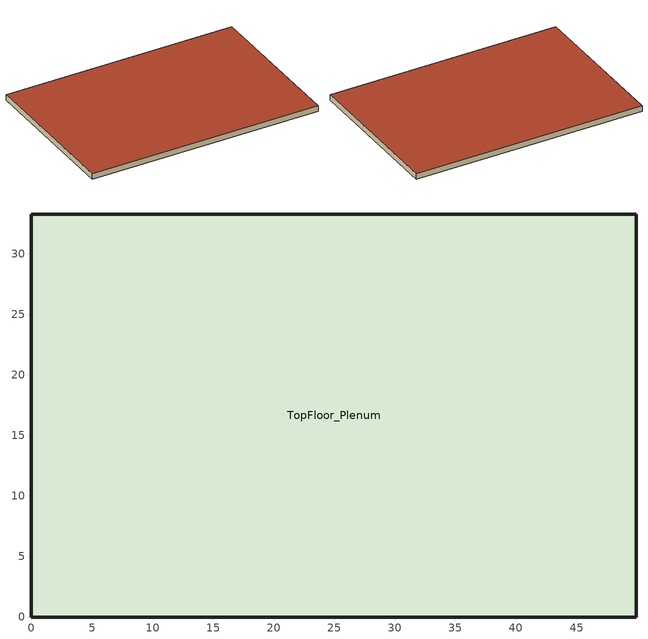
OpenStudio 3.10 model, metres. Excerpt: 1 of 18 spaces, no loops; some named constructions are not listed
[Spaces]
TopFloor_Plenum
 floor to Core_top (NACM_Drop Ceiling): 45.34,28.7 45.34,4.57 4.57,4.57 4.57,28.7 z10.67
 floor to Perimeter_top_ZN_1 (NACM_Drop Ceiling): 45.34,4.57 49.91,0 0,0 4.57,4.57 z10.67
 floor to Perimeter_top_ZN_2 (NACM_Drop Ceiling): 49.91,33.27 49.91,0 45.34,4.57 45.34,28.7 z10.67
 floor to Perimeter_top_ZN_3 (NACM_Drop Ceiling): 49.91,33.27 45.34,28.7 4.57,28.7 0,33.27 z10.67
 floor to Perimeter_top_ZN_4 (NACM_Drop Ceiling): 0,33.27 4.57,28.7 4.57,4.57 0,0 z10.67
 wall outside (Base_CZ12-NonresMetalFrameWallU055): 49.91,0 49.91,33.27 0,33.27 0,0 49.91,0 z10.67:11.89
 roof outside (Base_CZ12-FlatNonresWoodFramingAndOtherRoofU034): 49.91,0 49.91,33.27 0,33.27 0,0 z11.89
[Schedule:Day]
OfficeReceptacleSun: 1, 0, 0.05, 2, 0, 0.05, 3, 0, 0.05, 4, 0, 0.05, 5, 0, 0.05, 6, 0, 0.05, 7, 0, 0.05, 8, 0, 0.05, 9, 0, 0.05, 10, 0, 0.05, 11, 0, 0.05, 12, 0, 0.05, 13, 0, 0.05, 14, 0, 0.05, 15, 0, 0.05, 16, 0, 0.05, 17, 0, 0.05, 18, 0, 0.05, 19, 0, 0.05, 20, 0, 0.05, 21, 0, 0.05, 22, 0, 0.05, 23, 0, 0.05, 24, 0, 0.05
OfficeReceptacleWD: 1, 0, 0.05, 2, 0, 0.05, 3, 0, 0.05, 4, 0, 0.05, 5, 0, 0.05, 6, 0, 0.1, 7, 0, 0.1, 8, 0, 0.3, 9, 0, 0.9, 10, 0, 0.9, 11, 0, 0.9, 12, 0, 0.9, 13, 0, 0.9, 14, 0, 0.9, 15, 0, 0.9, 16, 0, 0.9, 17, 0, 0.9, 18, 0, 0.5, 19, 0, 0.3, 20, 0, 0.3, 21, 0, 0.2, 22, 0, 0.2, 23, 0, 0.1, 24, 0, 0.05
OfficeReceptacleSat; OfficeLightsSat: 1, 0, 0.05, 2, 0, 0.05, 3, 0, 0.05, 4, 0, 0.05, 5, 0, 0.05, 6, 0, 0.05, 7, 0, 0.1, 8, 0, 0.1, 9, 0, 0.3, 10, 0, 0.3, 11, 0, 0.3, 12, 0, 0.3, 13, 0, 0.15, 14, 0, 0.15, 15, 0, 0.15, 16, 0, 0.15, 17, 0, 0.15, 18, 0, 0.05, 19, 0, 0.05, 20, 0, 0.05, 21, 0, 0.05, 22, 0, 0.05, 23, 0, 0.05, 24, 0, 0.05
OfficeElevatorSun; OfficeEscalatorSun: 1, 0, 0, 2, 0, 0, 3, 0, 0, 4, 0, 0, 5, 0, 0, 6, 0, 0, 7, 0, 0, 8, 0, 0, 9, 0, 0, 10, 0, 0, 11, 0, 0, 12, 0, 0, 13, 0, 0, 14, 0, 0, 15, 0, 0, 16, 0, 0, 17, 0, 0, 18, 0, 0, 19, 0, 0, 20, 0, 0, 21, 0, 0, 22, 0, 0, 23, 0, 0, 24, 0, 0
OfficeElevatorWD: 1, 0, 0, 2, 0, 0, 3, 0, 0, 4, 0, 0, 5, 0, 0, 6, 0, 0, 7, 0, 0, 8, 0, 0.35, 9, 0, 0.69, 10, 0, 0.43, 11, 0, 0.37, 12, 0, 0.43, 13, 0, 0.58, 14, 0, 0.48, 15, 0, 0.37, 16, 0, 0.37, 17, 0, 0.46, 18, 0, 0.62, 19, 0, 0.2, 20, 0, 0.12, 21, 0, 0.04, 22, 0, 0.04, 23, 0, 0, 24, 0, 0
OfficeElevatorSat: 1, 0, 0, 2, 0, 0, 3, 0, 0, 4, 0, 0, 5, 0, 0, 6, 0, 0, 7, 0, 0, 8, 0, 0.16, 9, 0, 0.14, 10, 0, 0.21, 11, 0, 0.18, 12, 0, 0.25, 13, 0, 0.21, 14, 0, 0.13, 15, 0, 0.08, 16, 0, 0.04, 17, 0, 0.05, 18, 0, 0.06, 19, 0, 0, 20, 0, 0, 21, 0, 0, 22, 0, 0, 23, 0, 0, 24, 0, 0
OfficeEscalatorWD: 1, 0, 0, 2, 0, 0, 3, 0, 0, 4, 0, 0, 5, 0, 0, 6, 0, 1, 7, 0, 1, 8, 0, 1, 9, 0, 1, 10, 0, 1, 11, 0, 1, 12, 0, 1, 13, 0, 1, 14, 0, 1, 15, 0, 1, 16, 0, 1, 17, 0, 1, 18, 0, 1, 19, 0, 1, 20, 0, 1, 21, 0, 1, 22, 0, 1, 23, 0, 1, 24, 0, 1
OfficeEscalatorSat: 1, 0, 0, 2, 0, 0, 3, 0, 0, 4, 0, 0, 5, 0, 0, 6, 0, 1, 7, 0, 1, 8, 0, 1, 9, 0, 1, 10, 0, 1, 11, 0, 1, 12, 0, 1, 13, 0, 1, 14, 0, 1, 15, 0, 1, 16, 0, 1, 17, 0, 1, 18, 0, 1, 19, 0, 1, 20, 0, 0, 21, 0, 0, 22, 0, 0, 23, 0, 0, 24, 0, 0
OfficeClgSetptSun: 1, 0, 29.4444, 2, 0, 29.4444, 3, 0, 29.4444, 4, 0, 29.4444, 5, 0, 29.4444, 6, 0, 29.4444, 7, 0, 29.4444, 8, 0, 29.4444, 9, 0, 29.4444, 10, 0, 29.4444, 11, 0, 29.4444, 12, 0, 29.4444, 13, 0, 29.4444, 14, 0, 29.4444, 15, 0, 29.4444, 16, 0, 29.4444, 17, 0, 29.4444, 18, 0, 29.4444, 19, 0, 29.4444, 20, 0, 29.4444, 21, 0, 29.4444, 22, 0, 29.4444, 23, 0, 29.4444, 24, 0, 29.4444
OfficeClgSetptWD: 1, 0, 29.4444, 2, 0, 29.4444, 3, 0, 29.4444, 4, 0, 29.4444, 5, 0, 29.4444, 6, 0, 23.8889, 7, 0, 23.8889, 8, 0, 23.8889, 9, 0, 23.8889, 10, 0, 23.8889, 11, 0, 23.8889, 12, 0, 23.8889, 13, 0, 23.8889, 14, 0, 23.8889, 15, 0, 23.8889, 16, 0, 23.8889, 17, 0, 23.8889, 18, 0, 23.8889, 19, 0, 23.8889, 20, 0, 23.8889, 21, 0, 23.8889, 22, 0, 23.8889, 23, 0, 23.8889, 24, 0, 23.8889
OfficeClgSetptSat: 1, 0, 29.4444, 2, 0, 29.4444, 3, 0, 29.4444, 4, 0, 29.4444, 5, 0, 29.4444, 6, 0, 23.8889, 7, 0, 23.8889, 8, 0, 23.8889, 9, 0, 23.8889, 10, 0, 23.8889, 11, 0, 23.8889, 12, 0, 23.8889, 13, 0, 23.8889, 14, 0, 23.8889, 15, 0, 23.8889, 16, 0, 23.8889, 17, 0, 23.8889, 18, 0, 23.8889, 19, 0, 23.8889, 20, 0, 29.4444, 21, 0, 29.4444, 22, 0, 29.4444, 23, 0, 29.4444, 24, 0, 29.4444
OfficeHtgSetptSun: 1, 0, 15.5556, 2, 0, 15.5556, 3, 0, 15.5556, 4, 0, 15.5556, 5, 0, 15.5556, 6, 0, 15.5556, 7, 0, 15.5556, 8, 0, 15.5556, 9, 0, 15.5556, 10, 0, 15.5556, 11, 0, 15.5556, 12, 0, 15.5556, 13, 0, 15.5556, 14, 0, 15.5556, 15, 0, 15.5556, 16, 0, 15.5556, 17, 0, 15.5556, 18, 0, 15.5556, 19, 0, 15.5556, 20, 0, 15.5556, 21, 0, 15.5556, 22, 0, 15.5556, 23, 0, 15.5556, 24, 0, 15.5556
OfficeHtgSetptWD: 1, 0, 15.5556, 2, 0, 15.5556, 3, 0, 15.5556, 4, 0, 15.5556, 5, 0, 15.5556, 6, 0, 21.1111, 7, 0, 21.1111, 8, 0, 21.1111, 9, 0, 21.1111, 10, 0, 21.1111, 11, 0, 21.1111, 12, 0, 21.1111, 13, 0, 21.1111, 14, 0, 21.1111, 15, 0, 21.1111, 16, 0, 21.1111, 17, 0, 21.1111, 18, 0, 21.1111, 19, 0, 21.1111, 20, 0, 21.1111, 21, 0, 21.1111, 22, 0, 21.1111, 23, 0, 21.1111, 24, 0, 21.1111
OfficeHtgSetptSat: 1, 0, 15.5556, 2, 0, 15.5556, 3, 0, 15.5556, 4, 0, 15.5556, 5, 0, 15.5556, 6, 0, 21.1111, 7, 0, 21.1111, 8, 0, 21.1111, 9, 0, 21.1111, 10, 0, 21.1111, 11, 0, 21.1111, 12, 0, 21.1111, 13, 0, 21.1111, 14, 0, 21.1111, 15, 0, 21.1111, 16, 0, 21.1111, 17, 0, 21.1111, 18, 0, 21.1111, 19, 0, 21.1111, 20, 0, 15.5556, 21, 0, 15.5556, 22, 0, 15.5556, 23, 0, 15.5556, 24, 0, 15.5556
